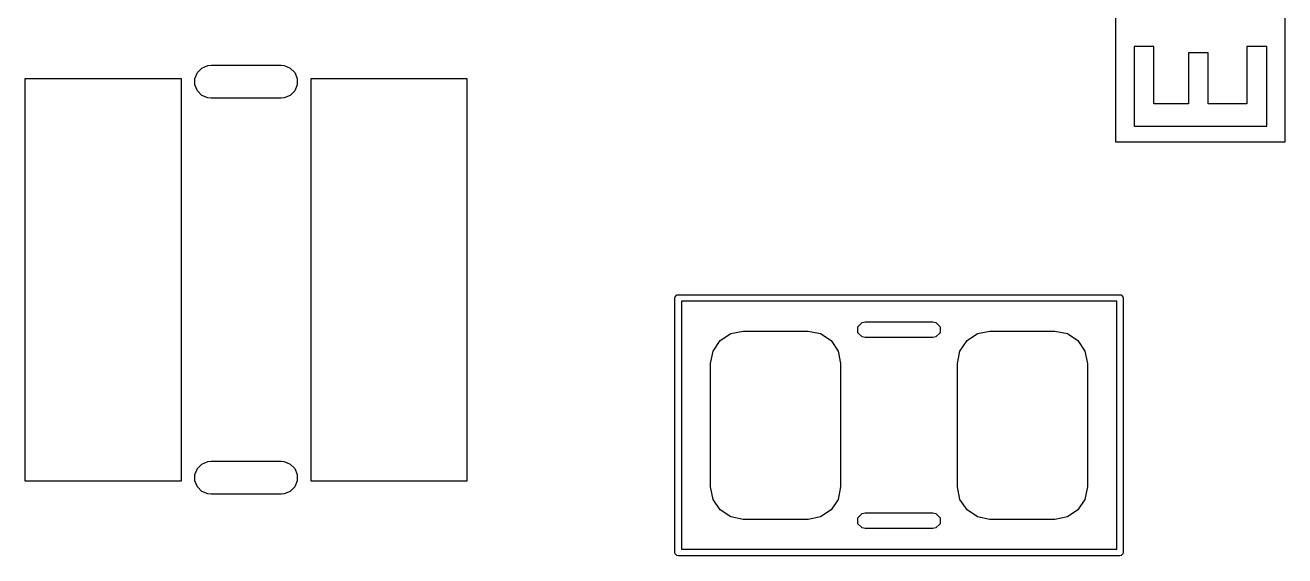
# Model space of a CAD drawing. Extents: x 100 to 191, y -173 to -30.
# Drawn here: x 147.98 to 157.67, y -109.76 to -105.68 of the extents above; entities that cross this region are included whole.
import ezdxf

# ---------------------------------------------------------------- set-up
doc = ezdxf.new("R2010")
doc.units = 0
doc.layers.add('BLACK', color=7, linetype='CONTINUOUS')

msp = doc.modelspace()

# ---------------------------------------------------------------- linework, layer by layer
at = {"layer": 'BLACK', "linetype": 'Continuous'}
for p, q in [((156.374215, -106.577471), (156.374215, -100.648581)), ((157.673482, -100.648581), (157.673482, -106.577471)), ((156.665728, -105.839666), (156.513198, -105.839666)), ((156.513198, -105.839666), (156.513198, -106.452471)), ((156.665728, -106.280402), (156.665728, -105.839666)), ((157.5345, -105.839666), (157.382031, -105.839666)), ((157.382031, -105.839666), (157.382031, -106.280402)), ((157.5345, -106.452471), (157.5345, -105.839666)), ((157.082589, -105.888636), (156.931525, -105.888636)), ((156.931525, -105.888636), (156.931525, -106.280402)), ((157.082589, -106.280402), (157.082589, -105.888636)), ((149.28594, -106.086794), (149.304903, -106.041013)), ((149.304903, -106.041013), (149.339943, -106.005973)), ((149.339943, -106.005973), (149.385724, -105.98701)), ((149.385724, -105.98701), (149.4105, -105.98457)), ((149.4105, -105.98457), (149.9485, -105.98457)), ((149.9485, -105.98457), (149.973276, -105.98701)), ((149.973276, -105.98701), (150.019057, -106.005973)), ((150.019057, -106.005973), (150.054097, -106.041013)), ((150.054097, -106.041013), (150.07306, -106.086794)), ((147.9795, -109.18557), (147.9795, -106.08557)), ((147.9795, -106.08557), (149.1795, -106.08557)), ((147.9795, -109.18557), (147.9795, -106.08557)), ((147.9795, -106.08557), (149.1795, -106.08557)), ((149.1795, -106.08557), (149.1795, -109.18557)), ((149.1795, -106.08557), (149.1795, -109.18557)), ((149.28594, -106.136346), (149.28594, -106.086794)), ((149.304903, -106.182127), (149.28594, -106.136346)), ((150.07306, -106.136346), (150.054097, -106.182127)), ((150.07306, -106.086794), (150.07306, -106.136346)), ((150.1795, -109.18557), (150.1795, -106.08557)), ((150.1795, -106.08557), (151.3795, -106.08557)), ((150.1795, -109.18557), (150.1795, -106.08557)), ((150.1795, -106.08557), (151.3795, -106.08557)), ((151.3795, -106.08557), (151.3795, -109.18557)), ((151.3795, -106.08557), (151.3795, -109.18557)), ((149.339943, -106.217167), (149.304903, -106.182127)), ((149.385724, -106.23613), (149.339943, -106.217167)), ((149.4105, -106.23857), (149.385724, -106.23613)), ((149.9485, -106.23857), (149.4105, -106.23857)), ((149.973276, -106.23613), (149.9485, -106.23857)), ((150.019057, -106.217167), (149.973276, -106.23613)), ((150.054097, -106.182127), (150.019057, -106.217167)), ((156.931525, -106.280402), (156.665728, -106.280402)), ((157.382031, -106.280402), (157.082589, -106.280402)), ((156.513198, -106.452471), (157.5345, -106.452471)), ((157.673482, -106.577471), (156.374215, -106.577471)), ((152.9795, -107.77557), (152.981403, -107.766003)), ((152.9795, -109.73557), (152.9795, -107.77557)), ((152.981403, -107.766003), (152.994933, -107.752473)), ((152.994933, -107.752473), (153.0045, -107.75057)), ((153.0045, -107.75057), (156.4045, -107.75057)), ((156.4045, -107.75057), (156.414067, -107.752473)), ((156.414067, -107.752473), (156.427597, -107.766003)), ((156.427597, -107.766003), (156.4295, -107.77557)), ((156.4295, -107.77557), (156.4295, -109.73557)), ((153.0295, -107.80057), (153.0295, -109.71057)), ((156.3795, -107.80057), (153.0295, -107.80057)), ((156.3795, -109.71057), (156.3795, -107.80057)), ((154.387815, -107.997609), (154.420287, -107.965137)), ((154.420287, -107.965137), (154.443248, -107.96057)), ((154.443248, -107.96057), (154.965752, -107.96057)), ((154.965752, -107.96057), (154.988713, -107.965137)), ((154.988713, -107.965137), (155.021185, -107.997609)), ((153.327723, -108.103793), (153.408829, -108.0496)), ((153.327723, -108.103793), (153.408829, -108.0496)), ((153.408829, -108.0496), (153.5045, -108.03057)), ((153.408829, -108.0496), (153.5045, -108.03057)), ((153.5045, -108.03057), (154.0045, -108.03057)), ((153.5045, -108.03057), (154.0045, -108.03057)), ((154.0045, -108.03057), (154.100171, -108.0496)), ((154.0045, -108.03057), (154.100171, -108.0496)), ((154.100171, -108.0496), (154.181277, -108.103793)), ((154.100171, -108.0496), (154.181277, -108.103793)), ((154.387815, -108.043531), (154.387815, -107.997609)), ((154.420287, -108.076003), (154.387815, -108.043531)), ((154.443248, -108.08057), (154.420287, -108.076003)), ((154.965752, -108.08057), (154.443248, -108.08057)), ((154.988713, -108.076003), (154.965752, -108.08057)), ((155.021185, -108.043531), (154.988713, -108.076003)), ((155.021185, -107.997609), (155.021185, -108.043531)), ((155.227723, -108.103793), (155.308829, -108.0496)), ((155.227723, -108.103793), (155.308829, -108.0496)), ((155.308829, -108.0496), (155.4045, -108.03057)), ((155.308829, -108.0496), (155.4045, -108.03057)), ((155.4045, -108.03057), (155.9045, -108.03057)), ((155.4045, -108.03057), (155.9045, -108.03057)), ((155.9045, -108.03057), (156.000171, -108.0496)), ((155.9045, -108.03057), (156.000171, -108.0496)), ((156.000171, -108.0496), (156.081277, -108.103793)), ((156.000171, -108.0496), (156.081277, -108.103793)), ((153.27353, -108.184899), (153.327723, -108.103793)), ((153.27353, -108.184899), (153.327723, -108.103793)), ((154.181277, -108.103793), (154.23547, -108.184899)), ((154.181277, -108.103793), (154.23547, -108.184899)), ((155.17353, -108.184899), (155.227723, -108.103793)), ((155.17353, -108.184899), (155.227723, -108.103793)), ((156.081277, -108.103793), (156.13547, -108.184899)), ((156.081277, -108.103793), (156.13547, -108.184899)), ((153.2545, -108.28057), (153.27353, -108.184899)), ((153.2545, -108.28057), (153.27353, -108.184899)), ((153.2545, -109.23057), (153.2545, -108.28057)), ((153.2545, -109.23057), (153.2545, -108.28057)), ((154.23547, -108.184899), (154.2545, -108.28057)), ((154.23547, -108.184899), (154.2545, -108.28057)), ((154.2545, -108.28057), (154.2545, -109.23057)), ((154.2545, -108.28057), (154.2545, -109.23057)), ((155.1545, -108.28057), (155.17353, -108.184899)), ((155.1545, -108.28057), (155.17353, -108.184899)), ((155.1545, -109.23057), (155.1545, -108.28057)), ((155.1545, -109.23057), (155.1545, -108.28057)), ((156.13547, -108.184899), (156.1545, -108.28057)), ((156.13547, -108.184899), (156.1545, -108.28057)), ((156.1545, -108.28057), (156.1545, -109.23057)), ((156.1545, -108.28057), (156.1545, -109.23057)), ((149.304903, -109.089013), (149.339943, -109.053973)), ((149.339943, -109.053973), (149.385724, -109.03501)), ((149.385724, -109.03501), (149.4105, -109.03257)), ((149.4105, -109.03257), (149.9485, -109.03257)), ((149.9485, -109.03257), (149.973276, -109.03501)), ((149.973276, -109.03501), (150.019057, -109.053973)), ((150.019057, -109.053973), (150.054097, -109.089013)), ((149.28594, -109.134794), (149.304903, -109.089013)), ((149.28594, -109.184346), (149.28594, -109.134794)), ((150.054097, -109.089013), (150.07306, -109.134794)), ((150.07306, -109.134794), (150.07306, -109.184346)), ((149.1795, -109.18557), (147.9795, -109.18557)), ((149.1795, -109.18557), (147.9795, -109.18557)), ((149.304903, -109.230127), (149.28594, -109.184346)), ((149.339943, -109.265167), (149.304903, -109.230127)), ((150.054097, -109.230127), (150.019057, -109.265167)), ((150.07306, -109.184346), (150.054097, -109.230127)), ((151.3795, -109.18557), (150.1795, -109.18557)), ((151.3795, -109.18557), (150.1795, -109.18557)), ((153.27353, -109.326241), (153.2545, -109.23057)), ((153.27353, -109.326241), (153.2545, -109.23057)), ((154.2545, -109.23057), (154.23547, -109.326241)), ((154.2545, -109.23057), (154.23547, -109.326241)), ((155.17353, -109.326241), (155.1545, -109.23057)), ((155.17353, -109.326241), (155.1545, -109.23057)), ((156.1545, -109.23057), (156.13547, -109.326241)), ((156.1545, -109.23057), (156.13547, -109.326241)), ((149.385724, -109.28413), (149.339943, -109.265167)), ((149.4105, -109.28657), (149.385724, -109.28413)), ((149.9485, -109.28657), (149.4105, -109.28657)), ((149.973276, -109.28413), (149.9485, -109.28657)), ((150.019057, -109.265167), (149.973276, -109.28413)), ((153.327723, -109.407347), (153.27353, -109.326241)), ((153.327723, -109.407347), (153.27353, -109.326241)), ((154.23547, -109.326241), (154.181277, -109.407347)), ((154.23547, -109.326241), (154.181277, -109.407347)), ((155.227723, -109.407347), (155.17353, -109.326241)), ((155.227723, -109.407347), (155.17353, -109.326241)), ((156.13547, -109.326241), (156.081277, -109.407347)), ((156.13547, -109.326241), (156.081277, -109.407347)), ((153.408829, -109.46154), (153.327723, -109.407347)), ((153.408829, -109.46154), (153.327723, -109.407347)), ((154.181277, -109.407347), (154.100171, -109.46154)), ((154.181277, -109.407347), (154.100171, -109.46154)), ((154.387815, -109.467609), (154.420287, -109.435137)), ((154.420287, -109.435137), (154.443248, -109.43057)), ((154.443248, -109.43057), (154.965752, -109.43057)), ((154.965752, -109.43057), (154.988713, -109.435137)), ((154.988713, -109.435137), (155.021185, -109.467609)), ((155.308829, -109.46154), (155.227723, -109.407347)), ((155.308829, -109.46154), (155.227723, -109.407347)), ((156.081277, -109.407347), (156.000171, -109.46154)), ((156.081277, -109.407347), (156.000171, -109.46154)), ((153.5045, -109.48057), (153.408829, -109.46154)), ((153.5045, -109.48057), (153.408829, -109.46154)), ((154.0045, -109.48057), (153.5045, -109.48057)), ((154.0045, -109.48057), (153.5045, -109.48057)), ((154.100171, -109.46154), (154.0045, -109.48057)), ((154.100171, -109.46154), (154.0045, -109.48057)), ((154.387815, -109.513531), (154.387815, -109.467609)), ((154.420287, -109.546003), (154.387815, -109.513531)), ((155.021185, -109.513531), (154.988713, -109.546003)), ((155.021185, -109.467609), (155.021185, -109.513531)), ((155.4045, -109.48057), (155.308829, -109.46154)), ((155.4045, -109.48057), (155.308829, -109.46154)), ((155.9045, -109.48057), (155.4045, -109.48057)), ((155.9045, -109.48057), (155.4045, -109.48057)), ((156.000171, -109.46154), (155.9045, -109.48057)), ((156.000171, -109.46154), (155.9045, -109.48057)), ((154.443248, -109.55057), (154.420287, -109.546003)), ((154.965752, -109.55057), (154.443248, -109.55057)), ((154.988713, -109.546003), (154.965752, -109.55057)), ((152.981403, -109.745137), (152.9795, -109.73557)), ((153.0295, -109.71057), (156.3795, -109.71057)), ((156.4295, -109.73557), (156.427597, -109.745137)), ((152.994933, -109.758667), (152.981403, -109.745137)), ((153.0045, -109.76057), (152.994933, -109.758667)), ((156.4045, -109.76057), (153.0045, -109.76057)), ((156.414067, -109.758667), (156.4045, -109.76057)), ((156.427597, -109.745137), (156.414067, -109.758667))]:
    msp.add_line(p, q, dxfattribs=at)

doc.saveas('drawing.dxf')
